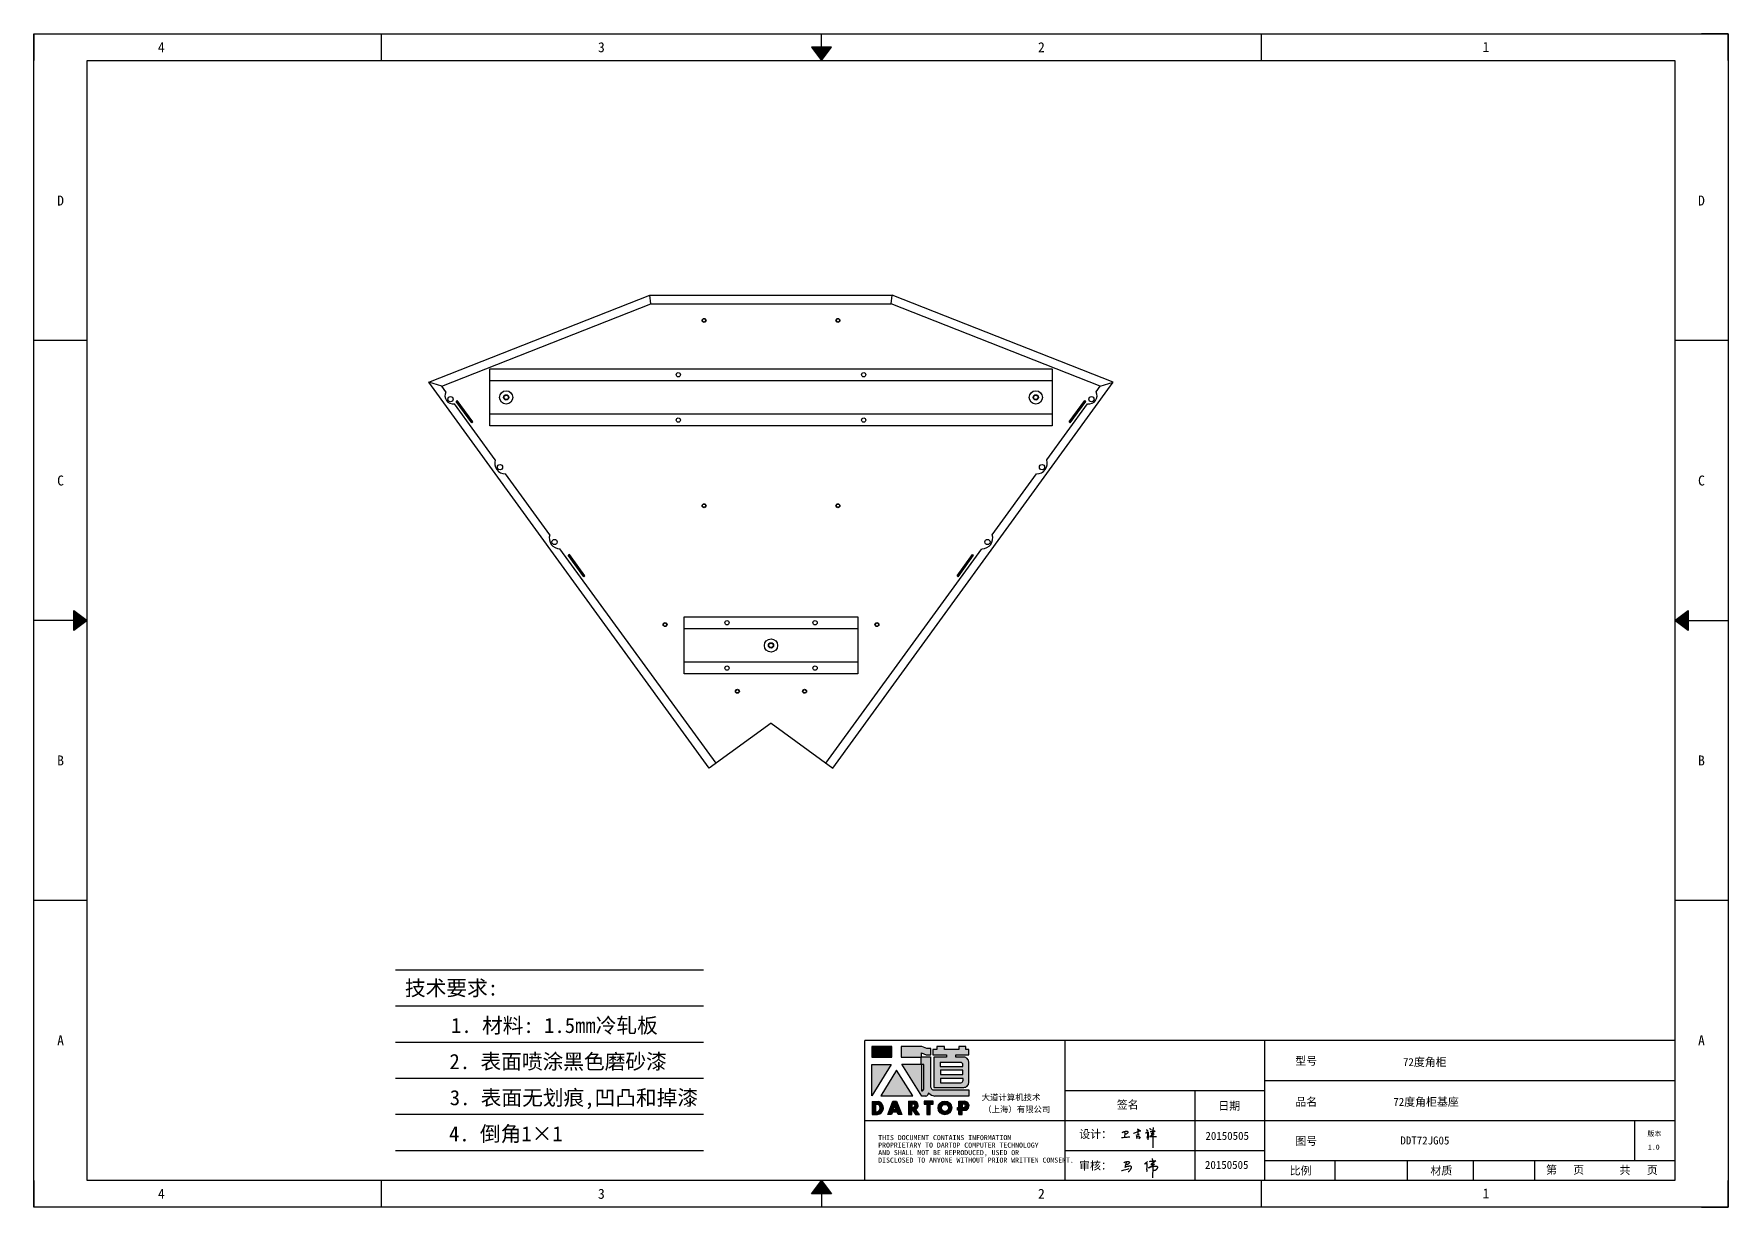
# Model space of a CAD drawing. Header units: millimetres. Extents: x -43476 to -13830, y -16942 to 55335.
# Drawn here: x -37820 to -35261, y 28376 to 30148 of the extents above; entities that cross this region are included whole.
import ezdxf
from ezdxf.enums import TextEntityAlignment as Align

# ---------------------------------------------------------------- set-up
doc = ezdxf.new("R2010")
doc.units = ezdxf.units.MM
doc.linetypes.add('DOT', pattern=[0.25, 0, -0.25])
doc.layers.add('4', color=7, linetype='Continuous')
doc.layers.add('print', color=30, linetype='Continuous')
doc.styles.add('Dartop', font='')
doc.styles.add('HZ', font='')
doc.styles.add('hzHT', font='simhei.ttf')
doc.styles.get('Dartop').set_extended_font_data('FangSong_GB2312')
doc.styles.get('HZ').set_extended_font_data('SimSun')

# ---------------------------------------------------------------- blocks, each defined once
blk = doc.blocks.new('*U5')
at = {"color": 254, "linetype": 'Continuous', "extrusion": (0, 0, -1)}
for points in [[(-17, 0.333), (-16.812, 0.25), (-17, 0.5)], [(-17, 0.333), (-17.188, 0.25), (-16.812, 0.25)], [(-17, 0.333), (-17, 0.5), (-17.188, 0.25)]]:
    blk.add_solid(points, dxfattribs=at)
blk = doc.blocks.new('*U4')
at = {"color": 254, "linetype": 'Continuous', "extrusion": (0, 0, -1)}
for points in [[(-33.167, 11), (-33, 11), (-33.25, 11.188)], [(-33.167, 11), (-33.25, 11.188), (-33.25, 10.812)], [(-33.167, 11), (-33.25, 10.812), (-33, 11)]]:
    blk.add_solid(points, dxfattribs=at)
blk = doc.blocks.new('*U6')
at = {"color": 254, "linetype": 'Continuous'}
for points in [[(17, 21.667), (17.188, 21.75), (16.812, 21.75)], [(17, 21.667), (16.812, 21.75), (17, 21.5)], [(17, 21.667), (17, 21.5), (17.188, 21.75)]]:
    blk.add_solid(points, dxfattribs=at)
blk = doc.blocks.new('*U3')
at = {"color": 254, "linetype": 'Continuous', "extrusion": (0, 0, -1)}
for points in [[(-0.833, 11), (-0.75, 10.812), (-0.75, 11.188)], [(-0.833, 11), (-0.75, 11.188), (-1, 11)], [(-0.833, 11), (-1, 11), (-0.75, 10.812)]]:
    blk.add_solid(points, dxfattribs=at)
blk = doc.blocks.new('dadao')
for p, q in [((48, 19.2), (44.9, 10.4)), ((44.9, 10.4), (51.2, 10.4)), ((51.2, 10.4), (48, 19.2))]:
    blk.add_line(p, q)
for points in [[(41.8, 121.6), (41.8, 143.7), (-0.4, 143.7), (-0.4, 121.6), (41.8, 121.6)], [(104.8, 122), (104.8, 130.3), (114.1, 126.3), (124.2, 126.3), (124.2, 139.6), (115.9, 139.6), (105.1, 143.9), (61.5, 143.9)], [(61.7, 144), (61.7, 121.3), (103.9, 121.3)], [(113.4, 38.7), (105.1, 38.7), (63, 106.5), (103.9, 106.5), (103.9, 120.9), (103.9, 121.3)], [(109.7, 53.6), (109.7, 106.2), (104.3, 106.2), (104.3, 50.4), (106.6, 50.4)], [(144.6, 94.4), (144.6, 84.8), (192, 84.8), (192, 94.1), (144.9, 94.1)], [(120.2, 45), (119.5, 45), (119.5, 44.6)], [(0, 28), (0, 0), (11.8, 0)], [(0.1, 28), (14, 28)], [(7.1, 21.8), (7.1, 6.1), (12, 6.1)], [(7.1, 21.8), (11.4, 21.8)], [(76.8, 28.2), (76.8, 0), (84.1, 0), (84.1, 11.1), (91.6, -0.1), (100.3, -0.1), (91.7, 11.1)], [(76.8, 28.2), (90.6, 28.2)], [(84, 22.7), (84, 15.3), (87.2, 15.3)], [(84, 22.7), (87.3, 22.7)], [(183.7, 0), (183.7, 9.6), (180.6, 9.6), (180.6, 14.9), (183.8, 14.9), (183.8, 28.1), (196.1, 28.1), (196.5, 28.1)], [(183.7, 0), (190.9, 0), (190.9, 9.6), (198.8, 9.6)], [(194.9, 22.3), (190.8, 22.3), (190.8, 15), (194.4, 15)]]:
    blk.add_lwpolyline(points)
blk.add_lwpolyline([(137.1, 144.2), (137.1, 137.9), (128.3, 137.9), (128.3, 126.5), (157.3, 126.5), (157.3, 121.5), (130.3, 121.5), (130.3, 57.5), (194.4, 57.5, 0.414214), (204.4, 67.5), (204.4, 111.3, 0.414214), (194.4, 121.3), (177.5, 121.3), (177.5, 126.3), (204.7, 126.3), (204.7, 137.7), (198.2, 137.7), (198.2, 143.9), (183.3, 143.9), (183.3, 138), (153, 138), (153, 144.2), (137.1, 144.2)], format="xyb", close=True)
for points in [[(104.8, 122), (123.4, 122), (123.4, 60, 0.414214), (131.4, 52), (204.8, 52), (204.8, 39.1), (131.7, 39.1)], [(144.3, 110.8), (144.3, 101.8), (192.3, 101.8), (192.3, 105.5, 0.414214), (187.3, 110.5), (144.3, 110.5)], [(144.6, 77), (144.6, 67.5), (187.6, 67.5, 0.414214), (192.6, 72.5), (192.6, 76.4), (144.6, 76.4)]]:
    blk.add_lwpolyline(points, format="xyb")
for points in [[(-0.3, 106.2), (40.4, 106.2), (-0.3, 39.7), (-0.3, 106.2)], [(51.7, 94.1), (18.4, 39.3), (86.2, 39.3)], [(43.8, 28.2), (51.8, 28.2), (62.6, -0.1), (55, -0.1), (53.2, 5), (42.9, 5), (41.1, 0), (33.6, 0)], [(110, 28.1), (110, 21.9), (116, 21.9), (116, -0.1), (123.2, -0.1), (123.2, 22), (129.2, 22), (129.2, 28.1), (110, 28.1)]]:
    blk.add_lwpolyline(points, close=True)
for radius in [14.5, 7.44]:
    blk.add_circle((154.2, 14.2), radius)
for centre, radius, start, end in [((99.2, 60.7), 12.6, 305.6399, 325.969), ((111.6, 46.7), 8.19, 282.9811, 347.6627), ((136, 61.7), 22.9, 226.7358, 259.3209), ((8.5, 13.9), 8.49, 294.2143, 69.7177), ((9.6, 14.2), 14.4, 278.6604, 72.3203), ((86.4, 19), 3.8, 282.527, 76.7196), ((88.6, 19.4), 8.95, 290.6073, 77.2124), ((193.7, 18.7), 3.8, 280.9891, 72.5513), ((195.7, 18.6), 9.51, 288.8959, 85.2442)]:
    blk.add_arc(centre, radius, start, end)
blk = doc.blocks.new('h')
for p, q in [((20768.1, -2360.9), (20773, -2359.1)), ((20769.5, -2366.9), (20769.8, -2370.6)), ((20769.8, -2370.6), (20770.9, -2378)), ((20770.9, -2378), (20771.5, -2370.6)), ((20772.4, -2369.3), (20774.9, -2367.8)), ((20773, -2359.1), (20784.1, -2355.2)), ((20773.3, -2331.8), (20775.3, -2338.7)), ((20789.1, -2340.9), (20773.5, -2331.9)), ((20775.3, -2338.7), (20775.6, -2351.2)), ((20775.6, -2351.2), (20775.5, -2357.3)), ((20782.2, -2369.2), (20780, -2377.1)), ((20780, -2377.1), (20788.3, -2371.3)), ((20780.1, -2366.4), (20780.8, -2366.4)), ((20781.9, -2367.4), (20782.2, -2369.2)), ((20845.7, -2343.5), (20848.4, -2353)), ((20848.9, -2370.3), (20847.9, -2424)), ((20848.4, -2353), (20848.9, -2370.3))]:
    blk.add_line(p, q)
for points in [[(20696.6, -2372.4, 0.002073), (20710.6, -2371.9, 0.016137), (20719.6, -2371.3, 0.008314), (20736.9, -2369.3)], [(20699.1, -2348.2, -0.029745), (20704.6, -2345.4, -0.046842), (20708.4, -2344.2, -0.00919), (20714.3, -2343, -0.018517), (20717.2, -2342.5, -0.037841), (20720.3, -2342.4, -0.039541), (20723.2, -2342.8, -0.149785), (20726, -2344.3, -0.204935), (20726.9, -2346.6, -0.074872), (20726.5, -2348.3, -0.061615), (20725.6, -2350.3, -0.034204), (20723.8, -2352.6, -0.045776), (20722.3, -2354.1, -0.054985), (20720.4, -2355.3, -0.036348), (20717.3, -2356.5, -0.067752), (20715.7, -2356.8, -0.043553), (20713.2, -2356.7)], [(20755, -2351.9, -0.024077), (20759.9, -2350.1, -0.013147), (20768.7, -2346.5, -0.00522), (20775.4, -2344.1, -0.018517), (20777.3, -2343.4, -0.008274), (20786.3, -2341, -0.039541), (20788.3, -2340.8, -0.079216), (20789.4, -2341, -0.204935)], [(20813.5, -2350.1, 0.007348), (20815.9, -2348.7, 0.008421), (20818, -2347.3, 0.009459), (20819.7, -2346.2, -0.016325), (20820.7, -2345.5, -0.173771), (20821.8, -2345.3, -0.085159), (20823.9, -2346, -0.125883), (20826, -2347.9, -0.160659), (20826.6, -2350.1, -0.010447), (20826.5, -2352.3, -0.008247), (20826.2, -2355.1, -0.002698), (20825.3, -2374, 0.001562), (20823.9, -2383.7, 0.016137)], [(20816.8, -2335, -0.053561), (20819.6, -2336.1, -0.075272), (20821.3, -2337.3, -0.005295), (20822.5, -2338.5, -0.009337), (20823.1, -2339.1, -0.026146), (20823.7, -2339.8, -0.016644), (20824.5, -2340.9)], [(20832.1, -2329.2, -0.053561), (20834.9, -2330.3, -0.075272), (20836.7, -2331.5, -0.005295), (20837.8, -2332.6, -0.009337), (20838.5, -2333.3, -0.026146), (20839, -2334, -0.016644), (20839.8, -2335.1)], [(20836, -2343.7, -0.02797), (20842.1, -2342.6, -0.048868), (20845.6, -2342.2, -0.00919), (20851.1, -2341.4, -0.018517), (20853.9, -2341.1, -0.037841), (20856.7, -2341.2, -0.039541), (20859.4, -2341.6, -0.018282), (20840.6, -2354.7, -0.000937)], [(20847.6, -2340.2, 0.021784), (20849.6, -2335.9, 0.028296), (20850.8, -2332.4, 0.008136), (20851.9, -2328.2, 0.028913), (20852.2, -2327, 0.08193), (20852.1, -2325.9, 0.075058), (20851.7, -2324.7, 0.275043)]]:
    blk.add_lwpolyline(points, format="xyb")
for points in [[(20711.3, -2343.5), (20711.3, -2343.5), (20711.5, -2355.8), (20710.7, -2368), (20710.6, -2371.9)], [(20821.5, -2350.6), (20822.4, -2359.2), (20822.2, -2364.9), (20821.7, -2369), (20821.3, -2376.3), (20823.6, -2368.5), (20827.2, -2366.3), (20829.5, -2366.3)], [(20840.6, -2354.7), (20850, -2354.7), (20855, -2354.3), (20845.9, -2361.1), (20840.5, -2364), (20833, -2367.5), (20863.2, -2367.4), (20865.9, -2367.3)]]:
    blk.add_lwpolyline(points)
for centre, radius, start, end in [((20773.7, -2371.2), 2.3, 121.9907, 163.60158), ((20787.5, -2406), 40.3, 100.61827, 108.24823), ((20780.8, -2367.6), 1.15, 9.4675, 90)]:
    blk.add_arc(centre, radius, start, end)
blk = doc.blocks.new('HSTRGSRTE')
for p, q in [((-36362.5, 31590.9), (-36028.8, 31722.1)), ((-36028.8, 31722.1), (-35662.8, 31722.1)), ((-36027.2, 31709.4), (-36028.8, 31722.1)), ((-35664.4, 31709.4), (-35662.8, 31722.1)), ((-35329.1, 31590.9), (-35662.8, 31722.1)), ((-36343.3, 31584.7), (-36027.2, 31709.4)), ((-36027.2, 31709.4), (-35664.4, 31709.4)), ((-35348.3, 31584.7), (-35664.4, 31709.4)), ((-35939, 31007.9), (-36362.5, 31590.9)), ((-36343.3, 31584.7), (-36362.5, 31590.9)), ((-36337, 31576.1), (-36343.3, 31584.7)), ((-35752.6, 31007.9), (-35329.1, 31590.9)), ((-35354.6, 31576.1), (-35348.3, 31584.7)), ((-35348.3, 31584.7), (-35329.1, 31590.9)), ((-36262.3, 31473.5), (-36324.1, 31558.3)), ((-36319.8, 31563.1), (-36321.4, 31561.9)), ((-36297.9, 31529.6), (-36321.4, 31561.9)), ((-36296.2, 31530.8), (-36319.8, 31563.1)), ((-35429.3, 31473.5), (-35367.5, 31558.3)), ((-35395.4, 31530.8), (-35371.8, 31563.1)), ((-35393.8, 31529.6), (-35370.2, 31561.9)), ((-35371.8, 31563.1), (-35370.2, 31561.9)), ((-36296.2, 31530.8), (-36297.9, 31529.6)), ((-35395.4, 31530.8), (-35393.8, 31529.6)), ((-36179.9, 31360.3), (-36247, 31452.4)), ((-35511.7, 31360.3), (-35444.6, 31452.4)), ((-35928.7, 31015.4), (-36164.6, 31339.3)), ((-36150.3, 31330.4), (-36152, 31329.3)), ((-36128.4, 31296.9), (-36152, 31329.3)), ((-36126.8, 31298.1), (-36150.3, 31330.4)), ((-35762.9, 31015.4), (-35527.1, 31339.3)), ((-35564.8, 31298.1), (-35541.3, 31330.4)), ((-35563.2, 31296.9), (-35539.7, 31329.3)), ((-35541.3, 31330.4), (-35539.7, 31329.3)), ((-36126.8, 31298.1), (-36128.4, 31296.9)), ((-35564.8, 31298.1), (-35563.2, 31296.9)), ((-35845.8, 31075.6), (-35939, 31007.9)), ((-35845.8, 31075.6), (-35752.6, 31007.9))]:
    blk.add_line(p, q)
for centre, radius in [((-35946.8, 31684.1), 3), ((-35946.8, 31684.1), 2.5), ((-35744.8, 31684.1), 3), ((-35744.8, 31684.1), 2.5), ((-35985.8, 31602.1), 3.25), ((-35705.8, 31602.1), 3.25), ((-36330, 31565.2), 4), ((-36245.8, 31567.9), 10), ((-35445.8, 31567.9), 10), ((-35361.7, 31565.2), 4), ((-35985.8, 31533.6), 3.25), ((-35705.8, 31533.6), 3.25), ((-36255.2, 31462.5), 4), ((-35436.4, 31462.5), 4), ((-35946.8, 31404.1), 3), ((-35946.8, 31404.1), 2.5), ((-35744.8, 31404.1), 3), ((-35744.8, 31404.1), 2.5), ((-36172.8, 31349.4), 4), ((-35518.8, 31349.4), 4), ((-36005.8, 31224.6), 3), ((-36005.8, 31224.6), 2.5), ((-35912.3, 31227.4), 3.25), ((-35779.3, 31227.4), 3.25), ((-35685.8, 31224.6), 3), ((-35685.8, 31224.6), 2.5), ((-35845.8, 31193.1), 10), ((-35912.3, 31158.9), 3.25), ((-35779.3, 31158.9), 3.25), ((-35896.6, 31123.9), 3), ((-35896.6, 31123.9), 2.5), ((-35795.1, 31123.9), 3), ((-35795.1, 31123.9), 2.5)]:
    blk.add_circle(centre, radius)
for centre, radius, start, end in [((-36326.3, 31570.4), 12.2, 151.8663, 280.2621), ((-35365.3, 31570.4), 12.2, 259.7379, 28.1337), ((-36247.5, 31468.1), 15.7, 160.1482, 271.9802), ((-35444.1, 31468.1), 15.7, 268.0198, 19.8518), ((-36165.1, 31355), 15.7, 160.1482, 271.9802), ((-35526.5, 31355), 15.7, 268.0198, 19.8518)]:
    blk.add_arc(centre, radius, start, end)
blk = doc.blocks.new('FGAERGRAE')
for p, q in [((-34605.6, 31141.7), (-34343.6, 31141.7)), ((-34605.6, 31055.7), (-34605.6, 31141.7)), ((-34605.6, 31124.2), (-34343.6, 31124.2)), ((-34343.6, 31141.7), (-34343.6, 31055.7)), ((-34343.6, 31073.2), (-34605.6, 31073.2)), ((-34343.6, 31055.7), (-34605.6, 31055.7))]:
    blk.add_line(p, q)
for centre, radius in [((-34541.1, 31133), 3.25), ((-34408.1, 31133), 3.25), ((-34474.6, 31098.7), 4), ((-34474.6, 31098.7), 3.33), ((-34541.1, 31064.5), 3.25), ((-34408.1, 31064.5), 3.25)]:
    blk.add_circle(centre, radius)
blk = doc.blocks.new('GRWEGRWE')
for p, q in [((-33939.6, 31353.6), (-33089.6, 31353.6)), ((-33939.6, 31267.6), (-33939.6, 31353.6)), ((-33089.6, 31353.6), (-33089.6, 31267.6)), ((-33939.6, 31336.1), (-33089.6, 31336.1)), ((-33089.6, 31285.1), (-33939.6, 31285.1)), ((-33089.6, 31267.6), (-33939.6, 31267.6))]:
    blk.add_line(p, q)
for centre, radius in [((-33654.6, 31344.9), 3.25), ((-33374.6, 31344.9), 3.25), ((-33914.6, 31310.6), 4), ((-33914.6, 31310.6), 3.33), ((-33114.6, 31310.6), 4), ((-33114.6, 31310.6), 3.33), ((-33654.6, 31276.4), 3.25), ((-33374.6, 31276.4), 3.25)]:
    blk.add_circle(centre, radius)

msp = doc.modelspace()

# ---------------------------------------------------------------- hatches: boundary and pattern name
for points in [[(-36524.149, 28618.084), (-36554.283, 28618.084), (-36554.283, 28602.339), (-36524.149, 28602.339)], [(-36525.119, 28591.324), (-36554.203, 28591.324), (-36554.203, 28543.837)], [(-36517.057, 28582.706), (-36540.832, 28543.521), (-36492.42, 28543.521)], [(-36461.68, 28535.503), (-36475.439, 28535.503), (-36475.439, 28531.138), (-36471.146, 28531.138), (-36471.146, 28515.409), (-36466.006, 28515.409), (-36466.006, 28531.149), (-36461.68, 28531.149)]]:
    msp.add_hatch(color=0).paths.add_polyline_path(points)
h = msp.add_hatch(color=0)
h.paths.add_polyline_path([(-36479.115, 28608.515), (-36472.464, 28605.642), (-36465.273, 28605.642), (-36465.273, 28615.159), (-36471.206, 28615.159), (-36478.935, 28618.211), (-36509.909, 28618.211), (-36509.909, 28602.116), (-36479.772, 28602.116), (-36479.772, 28601.791), (-36479.772, 28591.504), (-36508.997, 28591.504), (-36478.937, 28543.128), (-36472.985, 28543.128, 0.27937482), (-36468.639, 28547.353), (-36468.639, 28547.576), (-36468.114, 28547.576, 0.14314537), (-36459.92, 28543.406), (-36407.686, 28543.406), (-36407.686, 28552.58), (-36460.142, 28552.58, -0.41421356), (-36465.856, 28558.294), (-36465.856, 28602.625), (-36479.115, 28602.625)])
h.paths.add_polyline_path([(-36479.468, 28591.298), (-36475.638, 28591.298), (-36475.638, 28553.751, -0.08893574), (-36477.858, 28551.468), (-36479.482, 28551.468)], flags=16)
h = msp.add_hatch(color=0)
h.paths.add_polyline_path([(-36407.776, 28613.826), (-36412.423, 28613.826), (-36412.423, 28618.247), (-36423.046, 28618.247), (-36423.046, 28614.047), (-36444.733, 28614.047), (-36444.733, 28618.468), (-36456.092, 28618.468), (-36456.092, 28613.966), (-36462.368, 28613.966), (-36462.368, 28605.815), (-36441.656, 28605.815), (-36441.656, 28602.21), (-36460.956, 28602.21), (-36460.956, 28556.571), (-36415.139, 28556.571, 0.41421356), (-36407.997, 28563.713), (-36407.997, 28594.968, 0.41421356), (-36415.139, 28602.11), (-36427.251, 28602.11), (-36427.251, 28605.647), (-36407.776, 28605.647)])
h.paths.add_polyline_path([(-36420.199, 28594.373, -0.41421356), (-36416.628, 28590.802), (-36416.628, 28588.183), (-36450.93, 28588.183), (-36450.93, 28594.373)], flags=16)
h.paths.add_polyline_path([(-36416.85, 28582.656), (-36416.85, 28576.024), (-36450.709, 28576.024), (-36450.709, 28582.656)], flags=16)
h.paths.add_polyline_path([(-36416.407, 28570.056), (-36416.407, 28567.216, -0.41421356), (-36419.978, 28563.645), (-36450.709, 28563.645), (-36450.709, 28570.056)], flags=16)
h = msp.add_hatch(color=0)
h.paths.add_polyline_path([(-36544.011, 28535.432), (-36553.989, 28535.432), (-36553.989, 28515.469), (-36545.586, 28515.469, 0.79301591)])
h.paths.add_polyline_path([(-36545.438, 28519.841), (-36548.926, 28519.841), (-36548.926, 28531.06), (-36545.823, 28531.06, -0.67136089)], flags=16)
h = msp.add_hatch(color=0)
h.paths.add_polyline_path([(-36516.982, 28535.596), (-36522.676, 28535.596), (-36529.999, 28515.447), (-36524.605, 28515.447), (-36523.336, 28519.018), (-36516.028, 28519.018), (-36514.732, 28515.404), (-36509.295, 28515.404)])
h.paths.add_polyline_path([(-36517.425, 28522.867), (-36521.952, 28522.867), (-36519.73, 28529.198)], flags=16)
h = msp.add_hatch(color=0)
h.paths.add_polyline_path([(-36489.304, 28535.582), (-36499.117, 28535.582), (-36499.117, 28515.436), (-36493.931, 28515.436), (-36493.931, 28523.423), (-36488.601, 28515.364), (-36482.335, 28515.364), (-36488.469, 28523.372, 0.74405494)])
h.paths.add_polyline_path([(-36493.979, 28526.404), (-36493.979, 28531.695), (-36491.661, 28531.695, -0.79680897), (-36491.695, 28526.404)], flags=16)
h = msp.add_hatch(color=0)
h.paths.add_polyline_path([(-36454.201, 28525.582, 1), (-36433.515, 28525.582, 1)])
h.paths.add_polyline_path([(-36438.544, 28525.582, -1), (-36449.172, 28525.582, -1)], flags=16)
h = msp.add_hatch(color=0)
h.paths.add_polyline_path([(-36413.674, 28535.534), (-36413.97, 28535.534), (-36422.719, 28535.534), (-36422.719, 28526.132), (-36425.04, 28526.132), (-36425.04, 28522.316), (-36422.756, 28522.316), (-36422.756, 28515.472), (-36417.649, 28515.472), (-36417.649, 28522.343), (-36412.037, 28522.343, 0.81230381)])
h.paths.add_polyline_path([(-36417.725, 28526.158), (-36417.725, 28531.417), (-36414.819, 28531.417, -0.77821343), (-36415.115, 28526.158)], flags=16)

# ---------------------------------------------------------------- linework, layer by layer
at = {"color": 0, "linetype": 'DOT'}
for p, q in [((-37820.245, 30148.314), (-35301.073, 30148.314)), ((-37820.245, 28415.928), (-37820.245, 30108.026)), ((-35260.785, 30108.026), (-35260.785, 28415.928)), ((-35301.073, 28375.64), (-37820.245, 28375.64))]:
    msp.add_line(p, q, dxfattribs=at)
at = {"color": 0}
for p, q in [((-37820.245, 30148.314), (-37820.245, 30108.026)), ((-37295.332, 30108.026), (-37295.332, 30148.314)), ((-36630.579, 30128.17), (-36630.579, 30148.314)), ((-35965.826, 30108.026), (-35965.826, 30148.314)), ((-35260.785, 30148.314), (-35301.073, 30148.314)), ((-35260.785, 30108.026), (-35260.785, 30148.314)), ((-37739.669, 28415.928), (-37739.669, 30108.026)), ((-37739.669, 30108.026), (-35341.361, 30108.026)), ((-35341.361, 30108.026), (-35341.361, 28415.928)), ((-37739.669, 29685.001), (-37820.245, 29685.001)), ((-35260.785, 29685.001), (-35341.361, 29685.001)), ((-37759.813, 29261.977), (-37820.245, 29261.977)), ((-35321.217, 29261.977), (-35260.785, 29261.977)), ((-37739.669, 28838.952), (-37820.245, 28838.952)), ((-35260.785, 28838.952), (-35341.361, 28838.952)), ((-35341.361, 28627.44), (-36565.111, 28627.44)), ((-36565.111, 28415.928), (-36565.111, 28627.44)), ((-36262.95, 28627.44), (-36262.95, 28415.928)), ((-35960.79, 28415.928), (-35960.79, 28627.44)), ((-35960.79, 28567.008), (-35341.361, 28567.008)), ((-36262.95, 28551.9), (-35960.79, 28551.9)), ((-36066.546, 28551.9), (-36066.546, 28415.928)), ((-36565.111, 28506.576), (-36262.95, 28506.576)), ((-36262.95, 28506.576), (-35341.361, 28506.576)), ((-35401.793, 28446.144), (-35401.793, 28506.576)), ((-36262.95, 28461.252), (-35960.79, 28461.252)), ((-35960.79, 28446.144), (-35341.361, 28446.144)), ((-35854.482, 28415.928), (-35854.482, 28446.144)), ((-35744.925, 28415.928), (-35744.925, 28446.144)), ((-35645.328, 28415.928), (-35645.328, 28446.144)), ((-35552.873, 28415.928), (-35552.873, 28446.144)), ((-37820.245, 28415.928), (-37820.245, 28375.64)), ((-35341.361, 28415.928), (-37739.669, 28415.928)), ((-37295.332, 28375.64), (-37295.332, 28415.928)), ((-35965.826, 28375.64), (-35965.826, 28415.928)), ((-35260.785, 28375.64), (-35260.785, 28415.928)), ((-36630.579, 28395.784), (-36630.579, 28375.64)), ((-35301.073, 28375.64), (-35260.785, 28375.64))]:
    msp.add_line(p, q, dxfattribs=at)
for p, q in [((-36133.185, 28436.594), (-36136.154, 28434.987)), ((-36131.049, 28437.735), (-36133.185, 28436.594)), ((-36133.063, 28440.138), (-36129.288, 28440.138)), ((-36127.275, 28440.321), (-36131.049, 28437.735)), ((-36130.913, 28449.098), (-36130.046, 28441.856)), ((-36129.905, 28436.509), (-36130.225, 28419.87)), ((-36130.046, 28441.856), (-36129.905, 28436.509)), ((-36129.288, 28440.138), (-36127.275, 28440.321))]:
    msp.add_line(p, q)
for points in [[(-36630.579, 30108.026), (-36615.471, 30128.17), (-36645.687, 30128.17), (-36630.579, 30108.026)], [(-37739.669, 29261.977), (-37759.813, 29246.869), (-37759.813, 29277.085), (-37739.669, 29261.977)], [(-35341.361, 29261.977), (-35321.217, 29277.085), (-35321.217, 29246.869), (-35341.361, 29261.977)], [(-36630.579, 28415.928), (-36615.471, 28395.784), (-36645.687, 28395.784), (-36630.579, 28415.928)]]:
    msp.add_lwpolyline(points, close=True, dxfattribs=at)
for points in [[(-36173.887, 28442.75, -0.02974503), (-36172.16, 28443.616, -0.04684215), (-36170.991, 28443.992, -0.00919025), (-36169.166, 28444.361, -0.01851715), (-36168.251, 28444.493, -0.03784064), (-36167.307, 28444.523, -0.03954126), (-36166.41, 28444.412, -0.14978519), (-36165.533, 28443.933, -0.20493524), (-36165.265, 28443.24, -0.07487171), (-36165.367, 28442.692, -0.06161465), (-36165.665, 28442.086, -0.0342039), (-36166.205, 28441.373, -0.04577587), (-36166.689, 28440.911, -0.05498501), (-36167.274, 28440.543, -0.03634791), (-36168.243, 28440.158, -0.06775206), (-36168.729, 28440.074, -0.04355337), (-36169.492, 28440.113)], [(-36136.154, 28434.987, -0.02974503), (-36133.459, 28436.337, -0.04684215), (-36131.635, 28436.924, -0.00919025), (-36128.788, 28437.499, -0.01851715), (-36127.361, 28437.706, -0.03784064), (-36125.889, 28437.752, -0.03954126), (-36124.489, 28437.579, -0.14978519), (-36123.122, 28436.832, -0.20493524), (-36122.703, 28435.75, -0.07487171), (-36122.862, 28434.896, -0.06161465), (-36123.327, 28433.951, -0.0342039), (-36124.17, 28432.838, -0.04577587), (-36124.925, 28432.117, -0.05498501), (-36125.837, 28431.544, -0.03634791), (-36127.349, 28430.942, -0.06775206), (-36128.107, 28430.812, -0.04355337), (-36129.297, 28430.873)], [(-36134.916, 28444.592, -0.02797026), (-36132.475, 28445.043, -0.04886788), (-36131.061, 28445.194, -0.00919025), (-36128.836, 28445.523, -0.01851715), (-36127.724, 28445.625, -0.03784064), (-36126.583, 28445.601, -0.03954126), (-36125.508, 28445.41, -0.01828189), (-36133.063, 28440.138, -0.0009369)]]:
    msp.add_lwpolyline(points, format="xyb")
msp.add_lwpolyline([(-36170.08, 28444.185), (-36170.08, 28444.185), (-36170.657, 28440.645), (-36171.608, 28437.316), (-36172.229, 28435.274)])
for centre, radius, start, end in [((-36162.472, 28418.385), 19.504, 113.202449, 120.017497), ((-36167.05, 28429.064), 7.885, 102.47486, 113.202449), ((-36155.624, 28377.419), 60.779, 100.36867, 102.47486), ((-36163.867, 28422.472), 14.979, 96.125337, 100.36867), ((-36164.665, 28429.909), 7.499, 87.457037, 96.125337), ((-36164.637, 28430.538), 6.87, 78.399567, 87.457037), ((-36163.667, 28435.264), 2.045, 44.324655, 78.399567), ((-36163.016, 28435.9), 1.134, 357.998393, 44.324655), ((-36164.124, 28435.939), 2.243, 340.871018, 357.998393), ((-36157.043, 28466.716), 29.831, 299.265464, 300.9495), ((-36089.462, 28216.667), 230.333, 102.46592, 103.2053), ((-36246.426, 28552.007), 152.514, 313.366132, 315.296084), ((-36139.159, 28440.596), 0.975, 52.375745, 91.291159), ((-36996.951, 28468.263), 858.927, 357.565664, 358.057278), ((-36139.494, 28440.748), 1.118, 357.196828, 33.705179), ((-36164.649, 28442.394), 26.332, 352.912546, 354.802684), ((-36154.771, 28441.496), 16.413, 354.802684, 357.196828), ((-36178.307, 28437.129), 6.385, 281.076982, 291.212632), ((-36318.708, 29007.032), 593.276, 283.91895, 284.971512), ((-36168.32, 28434.139), 5.03, 283.816254, 294.030509), ((-36167.246, 28431.651), 2.32, 294.836428, 309.901134), ((-36198.176, 28460.187), 44.385, 316.919563, 320.58866), ((-36173.025, 28438.626), 11.285, 324.094808, 331.378357), ((-36164.267, 28434.198), 1.508, 319.573073, 337.48549), ((-36168.419, 28437.516), 6.777, 324.910666, 333.348429), ((-36165.123, 28436.285), 3.301, 326.76781, 340.871018), ((-35657.46, 28359.073), 486.8, 171.410173, 171.768083)]:
    msp.add_arc(centre, radius, start, end)
at = {"layer": 'Defpoints'}
for p, q in [((-37273.781, 28734.275), (-36808.743, 28734.275)), ((-37273.781, 28679.675), (-36808.743, 28679.675)), ((-37273.781, 28679.675), (-36808.743, 28679.675)), ((-37273.781, 28625.075), (-36808.743, 28625.075)), ((-37273.781, 28570.475), (-36808.743, 28570.475)), ((-37273.781, 28515.875), (-36808.743, 28515.875)), ((-37273.781, 28461.275), (-36808.743, 28461.275))]:
    msp.add_line(p, q, dxfattribs=at)
at = {"layer": 'print'}
msp.add_lwpolyline([(-37820.245, 30148.314), (-35260.785, 30148.314), (-35260.785, 28375.64), (-37820.245, 28375.64)], close=True, dxfattribs=at)

# ---------------------------------------------------------------- block references
at = {"color": 0, "linetype": 'Continuous', "xscale": 80.57610619627711, "yscale": 80.57610619687368, "zscale": 80.57610619687446}
for name, p in [('*U6', (-38000.372, 28375.64)), ('*U3', (-37820.245, 28375.64)), ('*U4', (-38000.372, 28375.64)), ('*U5', (-38000.372, 28375.64))]:
    msp.add_blockref(name, p, dxfattribs=at)
for name, p in [('HSTRGSRTE', (-860.887, -1968.811)), ('GRWEGRWE', (-3192.087, -1711.541)), ('FGAERGRAE', (-2232.083, -1874.392))]:
    msp.add_blockref(name, p)
at = {"color": 0}
for name, p, xscale, yscale, zscale in [('dadao', (-36553.989, 28515.469), 0.7141973048657924, 0.7141973049202118, 0.7141973049268417), ('h', (-42590.77, 29216.175), 0.3098964079397265, 0.3098964079412326, 0.3098964079411201)]:
    msp.add_blockref(name, p, dxfattribs=dict(at, xscale=xscale, yscale=yscale, zscale=zscale))

# ---------------------------------------------------------------- texts
for s, height, style, p in [('4', 15.108, 'Dartop', (-37627.708, 30128.17)), ('3', 15.108, 'Dartop', (-36962.955, 30128.17)), ('2', 15.108, 'Dartop', (-36298.202, 30128.17)), ('1', 15.108, 'Dartop', (-35626.563, 30128.649)), ('D', 15.108, 'Dartop', (-37779.957, 29896.514)), ('D', 15.108, 'Dartop', (-35301.073, 29896.514)), ('C', 15.108, 'Dartop', (-37779.957, 29473.489)), ('C', 15.108, 'Dartop', (-35301.073, 29473.489)), ('B', 15.108, 'Dartop', (-37779.957, 29050.465)), ('B', 15.108, 'Dartop', (-35301.073, 29050.465)), ('A', 15.108, 'Dartop', (-37779.957, 28627.44)), ('A', 15.108, 'Dartop', (-35301.073, 28627.44)), ('型号', 12.0864, 'hzHT', (-35898.083, 28596.696)), ('72度角柜', 12.0864, 'hzHT', (-35718.984, 28594.765)), ('签名', 12.0864, 'hzHT', (-36167.788, 28530.221)), ('品名', 12.0864, 'hzHT', (-35898.083, 28534.65)), ('72度角柜基座', 12.0864, 'hzHT', (-35717.16, 28534.65)), ('日期', 12.0864, 'hzHT', (-36014.425, 28528.734)), ('20150505', 12.0864, 'hzHT', (-36017.527, 28483.295)), ('版本', 7.554, 'hzHT', (-35372.159, 28486.522)), ('图号', 12.0864, 'hzHT', (-35898.083, 28475.573)), ('DDT72JG05', 12.0864, 'hzHT', (-35718.849, 28476.361)), ('1.0', 7.554, 'Dartop', (-35373.068, 28466.333)), ('20150505', 12.0864, 'hzHT', (-36018.247, 28439.44)), ('比例', 12.0864, 'hzHT', (-35906.51, 28430.721)), ('材质', 12.0864, 'hzHT', (-35694.011, 28430.721)), ('第   页', 12.0864, 'hzHT', (-35507.043, 28431.975)), ('共   页', 12.0864, 'hzHT', (-35396.019, 28431.535)), ('4', 15.108, 'Dartop', (-37627.708, 28395.784)), ('3', 15.108, 'Dartop', (-36962.955, 28395.784)), ('2', 15.108, 'Dartop', (-36298.202, 28395.784)), ('1', 15.108, 'Dartop', (-35626.563, 28396.263))]:
    msp.add_text(s, height=height, dxfattribs=dict(at, style=style)).set_placement(p, align=Align.MIDDLE_CENTER)
at = {"style": 'HZ'}
for s, p in [('技术要求:', (-37189.326, 28706.719)), ('  1. 材料: 1.5mm冷轧板', (-37049.459, 28650.232)), ('    2. 表面喷涂黑色磨砂漆', (-37059.458, 28595.632)), ('3. 表面无划痕,凹凸和掉漆', (-37004.399, 28541.032)), ('4. 倒角1×1         ', (-37037.144, 28486.432))]:
    msp.add_text(s, height=22.932, dxfattribs=at).set_placement(p, align=Align.MIDDLE_CENTER)
at = {"color": 0, "style": 'hzHT'}
for s, height, p in [('设计：', 12.0864, (-36241.005, 28479.865)), ('AND SHALL NOT BE REPRODUCED, USED OR', 7.55401, (-36544.716, 28454.227)), ('THIS DOCUMENT CONTAINS INFORMATION', 7.55401, (-36544.716, 28476.889)), ('PROPRIETARY TO DARTOP COMPUTER TECHNOLOGY', 7.55401, (-36544.716, 28465.558)), ('DISCLOSED TO ANYONE WITHOUT PRIOR WRITTEN CONSENT.', 7.55401, (-36544.716, 28442.896)), ('审核：', 12.0864, (-36241.185, 28432.271))]:
    msp.add_text(s, height=height, dxfattribs=at).set_placement(p)
at = {"layer": '4', "color": 0, "style": 'hzHT'}
for s, p in [('大道计算机技术', (-36388.479, 28536.889)), ('（上海）有限公司', (-36386.198, 28518.822))]:
    msp.add_text(s, height=9.0648, dxfattribs=at).set_placement(p)

doc.saveas('drawing.dxf')
